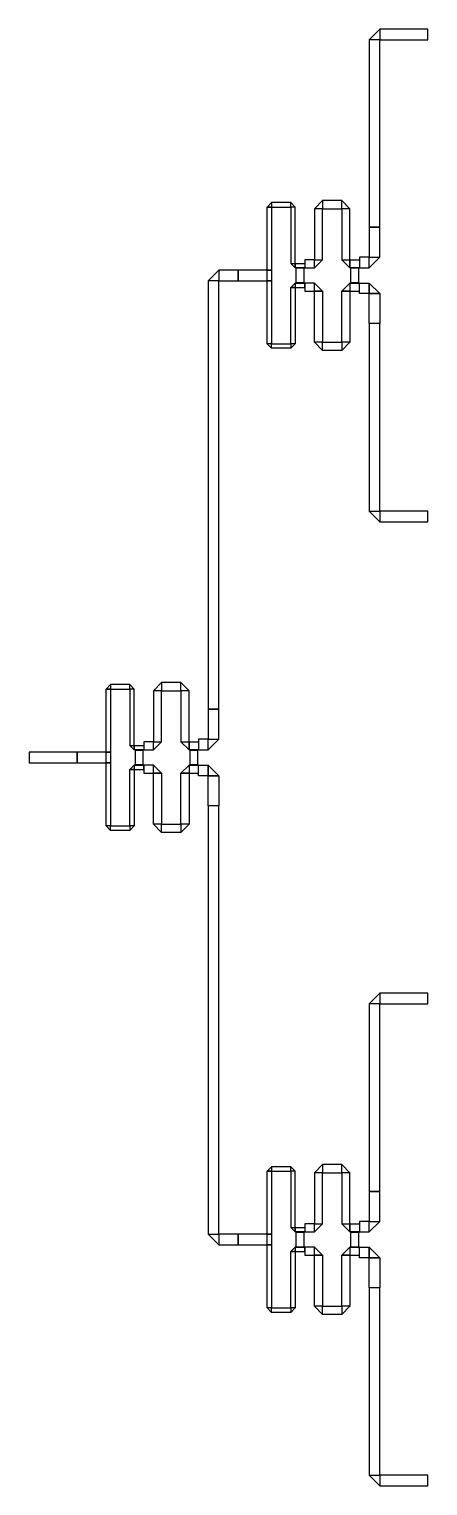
# Model space of a CAD drawing. Header units: millimetres. Extents: x -22 to 19, y -86 to 65.
import ezdxf

# ---------------------------------------------------------------- set-up
doc = ezdxf.new("R2010")
doc.units = ezdxf.units.MM
for name, color, linetype in [('Copper', 136, 'CONTINUOUS'), ('Default', 1, 'CONTINUOUS'), ('R1', 13, 'CONTINUOUS'), ('R2', 121, 'CONTINUOUS')]:
    doc.layers.add(name, color=color, linetype=linetype)

# ---------------------------------------------------------------- blocks, each defined once
blk = doc.blocks.new('R2')
at = {"layer": 'R2'}
blk.add_lwpolyline([(0.1, 0.85), (0.1, 0), (1.65, 0), (1.65, 0.85), (0.1, 0.85)], close=True, dxfattribs=at)
blk = doc.blocks.new('R1')
at = {"layer": 'R1'}
blk.add_lwpolyline([(0.1, 0.85), (0.1, 0), (1.65, 0), (1.65, 0.85), (0.1, 0.85)], close=True, dxfattribs=at)
blk = doc.blocks.new('Physical_2_way')
at = {"layer": 'Copper'}
for points in [[(-4.575, 8.7525), (-5.035, 8.7525), (-5.035, 8.7525), (-4.575, 9.2125)], [(-4.575, 8.7525), (-2.575, 8.7525), (-2.575, 9.2125), (-4.575, 9.2125)], [(-2.575, 8.7525), (-2.575, 9.2125), (-2.575, 9.2125), (-2.115, 8.7525)], [(0.725, 8.58125), (-0.115, 8.58125), (-0.115, 8.58125), (0.725, 9.42125)], [(0.725, 8.58125), (2.725, 8.58125), (2.725, 9.42125), (0.725, 9.42125)], [(2.725, 8.58125), (2.725, 9.42125), (2.725, 9.42125), (3.565, 8.58125)], [(-5.035, 2.20375), (-5.035, 8.7525), (-4.575, 8.7525), (-4.575, 2.20375)], [(-2.575, 8.7525), (-2.575, 2.90125), (-2.115, 2.90125), (-2.115, 8.7525)], [(0.725, 3.28125), (0.725, 8.58125), (-0.115, 8.58125), (-0.115, 3.28125)], [(2.725, 8.58125), (2.725, 3.28125), (3.565, 3.28125), (3.565, 8.58125)], [(6.665, 3.54125), (6.665, 6.65375), (5.565, 6.65375), (5.565, 3.54125)], [(-0.115, 3.28125), (-1.115, 3.28125), (-1.115, 2.44125), (-0.115, 2.44125)], [(-0.115, 3.28125), (0.725, 3.28125), (0.725, 3.28125), (-0.115, 2.44125)], [(3.565, 3.28125), (3.565, 2.44125), (3.565, 2.44125), (2.725, 3.28125)], [(3.565, 2.44125), (3.565, 3.28125), (4.565, 3.28125), (4.565, 2.44125)], [(4.565, 2.44125), (5.565, 2.44125), (5.565, 3.54125), (4.565, 3.54125)], [(5.565, 3.54125), (6.665, 3.54125), (6.665, 3.54125), (5.565, 2.44125)], [(-8.035, 1.10375), (-5.035, 1.10375), (-5.035, 2.20375), (-8.035, 2.20375)], [(-5.035, 2.20375), (-4.575, 2.20375), (-4.575, 1.10375), (-5.035, 1.10375)], [(-2.115, 2.90125), (-2.115, 2.44125), (-2.115, 2.44125), (-2.575, 2.90125)], [(-2.115, 2.44125), (-2.115, 2.90125), (-1.115, 2.90125), (-1.115, 2.44125)], [(-2.04, 2.44125), (-2.04, 2.42875), (-1.19, 2.42875), (-1.19, 2.44125)], [(3.64, 2.44125), (3.64, 2.42875), (4.49, 2.42875), (4.49, 2.44125)], [(-4.575, 1.10375), (-4.575, -5.445), (-5.035, -5.445), (-5.035, 1.10375)], [(-2.115, 0.40625), (-2.575, 0.40625), (-2.575, 0.40625), (-2.115, 0.86625)], [(-2.575, -5.445), (-2.575, 0.40625), (-2.115, 0.40625), (-2.115, -5.445)], [(-2.115, 0.86625), (-2.115, 0.40625), (-1.115, 0.40625), (-1.115, 0.86625)], [(-1.19, 0.86625), (-1.19, 0.87875), (-2.04, 0.87875), (-2.04, 0.86625)], [(-0.115, 0.86625), (-1.115, 0.86625), (-1.115, 0.02625), (-0.115, 0.02625)], [(-0.115, 0.02625), (-0.115, 0.86625), (-0.115, 0.86625), (0.725, 0.02625)], [(0.725, 0.02625), (0.725, -5.27375), (-0.115, -5.27375), (-0.115, 0.02625)], [(3.565, 0.02625), (2.725, 0.02625), (2.725, 0.02625), (3.565, 0.86625)], [(2.725, -5.27375), (2.725, 0.02625), (3.565, 0.02625), (3.565, -5.27375)], [(3.565, 0.86625), (3.565, 0.02625), (4.565, 0.02625), (4.565, 0.86625)], [(4.49, 0.86625), (4.49, 0.87875), (3.64, 0.87875), (3.64, 0.86625)], [(4.565, 0.86625), (5.565, 0.86625), (5.565, -0.23375), (4.565, -0.23375)], [(5.565, -0.23375), (5.565, 0.86625), (5.565, 0.86625), (6.665, -0.23375)], [(6.665, -0.23375), (6.665, -3.34625), (5.565, -3.34625), (5.565, -0.23375)], [(-4.575, -5.445), (-5.035, -5.445), (-5.035, -5.445), (-4.575, -5.905)], [(-4.575, -5.445), (-2.575, -5.445), (-2.575, -5.905), (-4.575, -5.905)], [(-2.575, -5.445), (-2.575, -5.905), (-2.575, -5.905), (-2.115, -5.445)], [(0.725, -5.27375), (-0.115, -5.27375), (-0.115, -5.27375), (0.725, -6.11375)], [(0.725, -5.27375), (2.725, -5.27375), (2.725, -6.11375), (0.725, -6.11375)], [(2.725, -5.27375), (2.725, -6.11375), (2.725, -6.11375), (3.565, -5.27375)]]:
    blk.add_lwpolyline(points, close=True, dxfattribs=at)
at = {"layer": 'Default', "rotation": 90}
for name, p in [('R1', (-1.19, 0.77875)), ('R2', (4.49, 0.77875))]:
    blk.add_blockref(name, p, dxfattribs=at)
blk = doc.blocks.new('Physical_4_way')
at = {"layer": 'Copper'}
for points in [[(14.335, 63.62875), (13.235, 63.62875), (13.235, 63.62875), (14.335, 64.72875)], [(14.335, 44.17875), (14.335, 63.62875), (13.235, 63.62875), (13.235, 44.17875)], [(19.335, 64.72875), (14.335, 64.72875), (14.335, 63.62875), (19.335, 63.62875)], [(-2.365, 38.62875), (-3.465, 38.62875), (-3.465, 38.62875), (-2.365, 39.72875)], [(-0.365, 39.72875), (-2.365, 39.72875), (-2.365, 38.62875), (-0.365, 38.62875)], [(-2.365, -5.82125), (-2.365, 38.62875), (-3.465, 38.62875), (-3.465, -5.82125)], [(13.235, 34.17875), (13.235, 14.72875), (14.335, 14.72875), (14.335, 34.17875)], [(14.335, 14.72875), (14.335, 13.62875), (14.335, 13.62875), (13.235, 14.72875)], [(19.335, 14.72875), (14.335, 14.72875), (14.335, 13.62875), (19.335, 13.62875)], [(-17.065, -10.27125), (-22.065, -10.27125), (-22.065, -11.37125), (-17.065, -11.37125)], [(-3.465, -15.82125), (-3.465, -60.27125), (-2.365, -60.27125), (-2.365, -15.82125)], [(14.335, -36.37125), (13.235, -36.37125), (13.235, -36.37125), (14.335, -35.27125)], [(19.335, -35.27125), (14.335, -35.27125), (14.335, -36.37125), (19.335, -36.37125)], [(14.335, -55.82125), (14.335, -36.37125), (13.235, -36.37125), (13.235, -55.82125)], [(-2.365, -60.27125), (-2.365, -61.37125), (-2.365, -61.37125), (-3.465, -60.27125)], [(-0.365, -60.27125), (-2.365, -60.27125), (-2.365, -61.37125), (-0.365, -61.37125)], [(13.235, -65.82125), (13.235, -85.27125), (14.335, -85.27125), (14.335, -65.82125)], [(14.335, -85.27125), (14.335, -86.37125), (14.335, -86.37125), (13.235, -85.27125)], [(19.335, -85.27125), (14.335, -85.27125), (14.335, -86.37125), (19.335, -86.37125)]]:
    blk.add_lwpolyline(points, close=True, dxfattribs=at)
at = {"layer": 'Default'}
for p in [(7.67, 37.525), (-9.03, -12.475), (7.67, -62.475)]:
    blk.add_blockref('Physical_2_way', p, dxfattribs=at)

msp = doc.modelspace()

# ---------------------------------------------------------------- block references
at = {"layer": 'Default'}
msp.add_blockref('Physical_4_way', (0, 0), dxfattribs=at)

doc.saveas('drawing.dxf')
